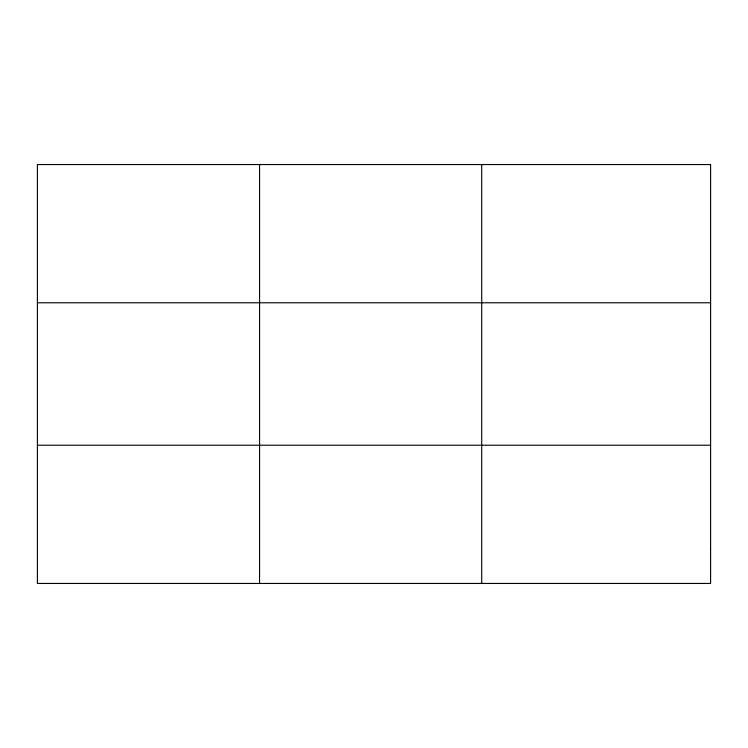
<?xml version="1.0" encoding="UTF-8"?>
<svg xmlns="http://www.w3.org/2000/svg" width="748" height="748" viewBox="0 0 748 748"><rect width="100%" height="100%" fill="white"/><g stroke="black" fill="none" stroke-linecap="round" stroke-linejoin="round"><path stroke-width="1.12" d="M259.556 583.459L259.556 164.541M481.712 583.459L481.712 164.541M37.4 302.781L710.6 302.781M37.4 445.219L710.6 445.219M710.6 548.901L710.6 583.459L37.4 583.459L37.4 164.541L710.6 164.541L710.6 548.901"/></g></svg>
